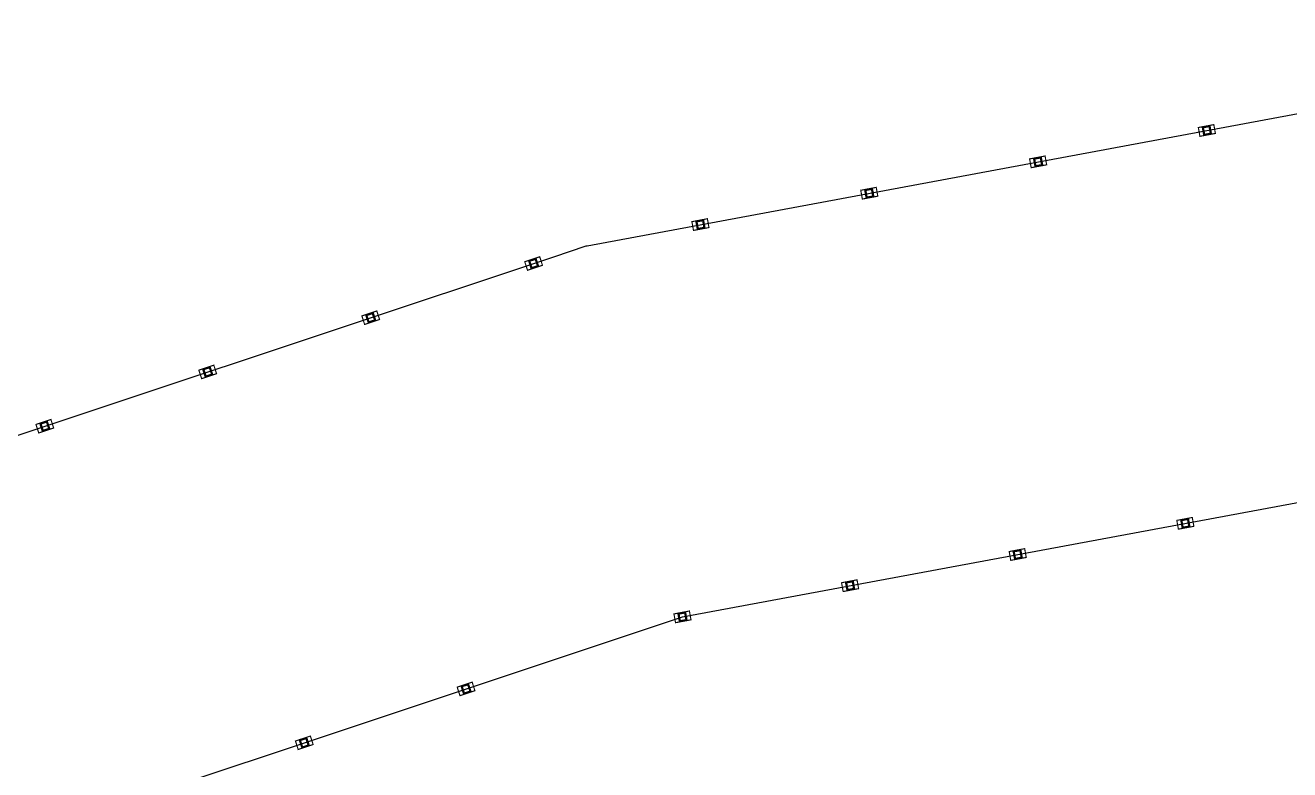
# Model space of a CAD drawing. Extents: x 15372 to 116961, y 24572 to 128109.
# Drawn here: x 38036 to 49284, y 84807 to 91427 of the extents above; entities that cross this region are included whole.
import ezdxf

# ---------------------------------------------------------------- set-up
doc = ezdxf.new("R2010")
doc.units = 0
doc.header["$LTSCALE"] = 1000
doc.header["$MEASUREMENT"] = 0
doc.layers.add('栏杆基座', color=214, linetype='Continuous')
doc.layers.add('连接端梁', color=130, linetype='Continuous')

# ---------------------------------------------------------------- blocks, each defined once
blk = doc.blocks.new('栏杆立柱底座')
at = {"layer": '栏杆基座', "color": 6}
for points, const_width in [([(-48, 65), (-31, -74), (48, -65), (31, 74)], 10), ([(-38, 26), (-31, -34), (38, -26), (31, 34)], 20)]:
    blk.add_lwpolyline(points, close=True, dxfattribs=dict(at, const_width=const_width))
blk = doc.blocks.new('*U677')
at = {"color": 0, "rotation": 263.0813751958696}
blk.add_blockref('栏杆立柱底座', (0, 0), dxfattribs=at)
blk = doc.blocks.new('*U678')
at = {"color": 0, "linetype": 'ByBlock', "lineweight": -2, "transparency": 16777216}
for p, rotation in [((-47757, 41941), 10.53186499698133), ((-49258, 41662), 10.53186499698133), ((-50760, 41383), 10.53186499698133), ((-52262, 41104), 10.53186499698133), ((-53746, 40758), 18.40962104825404), ((-55195, 40276), 18.40962104825404), ((-56645, 39794), 18.40962104825404), ((-58094, 39311), 18.40962104825404)]:
    blk.add_blockref('*U677', p, dxfattribs=dict(at, rotation=rotation))

msp = doc.modelspace()

# ---------------------------------------------------------------- linework, layer by layer
at = {"layer": '连接端梁', "color": 0}
for points in [[(28013.85, 76714.61), (27267, 82869.46), (27254.1, 82975.75), (27258.75, 82984.36), (27366.34, 83037.5), (34896.44, 86757.59), (34912.63, 86764.35), (42738.05, 89368.98), (43025.63, 89464.7), (43034.76, 89467.12), (51143.32, 90974.62), (51441.3, 91030.02), (51450.71, 91031.16), (51538.12, 91035.21), (59992.12, 91427.11)], [(31389.09, 77124.17), (30918.76, 81000.22), (36200.95, 83609.77), (43811.8, 86142.99), (43882.14, 86166.4), (51764.78, 87631.89), (51837.67, 87645.44), (59920.81, 88020.15), (67905.2, 87290.04), (67978.65, 87283.32), (75788.03, 85465.72), (75859.81, 85449.01), (83346.36, 82578.16), (83410.69, 82553.49), (88735.66, 79618.72), (88388.85, 75810.78)]]:
    msp.add_lwpolyline(points, dxfattribs=at)

# ---------------------------------------------------------------- block references
msp.add_blockref('*U678', (96303.97, 48550.71))
at = {"color": 0}
for p, rotation in [((48355.45, 86998.05), 273.6132401928513), ((46864.34, 86720.83), 273.6132401928513), ((45373.24, 86443.61), 273.6132401928513), ((43882.14, 86166.4), 273.6132401928513), ((41957.09, 85525.66), 281.4909962441191), ((40518.05, 85046.69), 281.4909962441191)]:
    msp.add_blockref('栏杆立柱底座', p, dxfattribs=dict(at, rotation=rotation))

doc.saveas('drawing.dxf')
